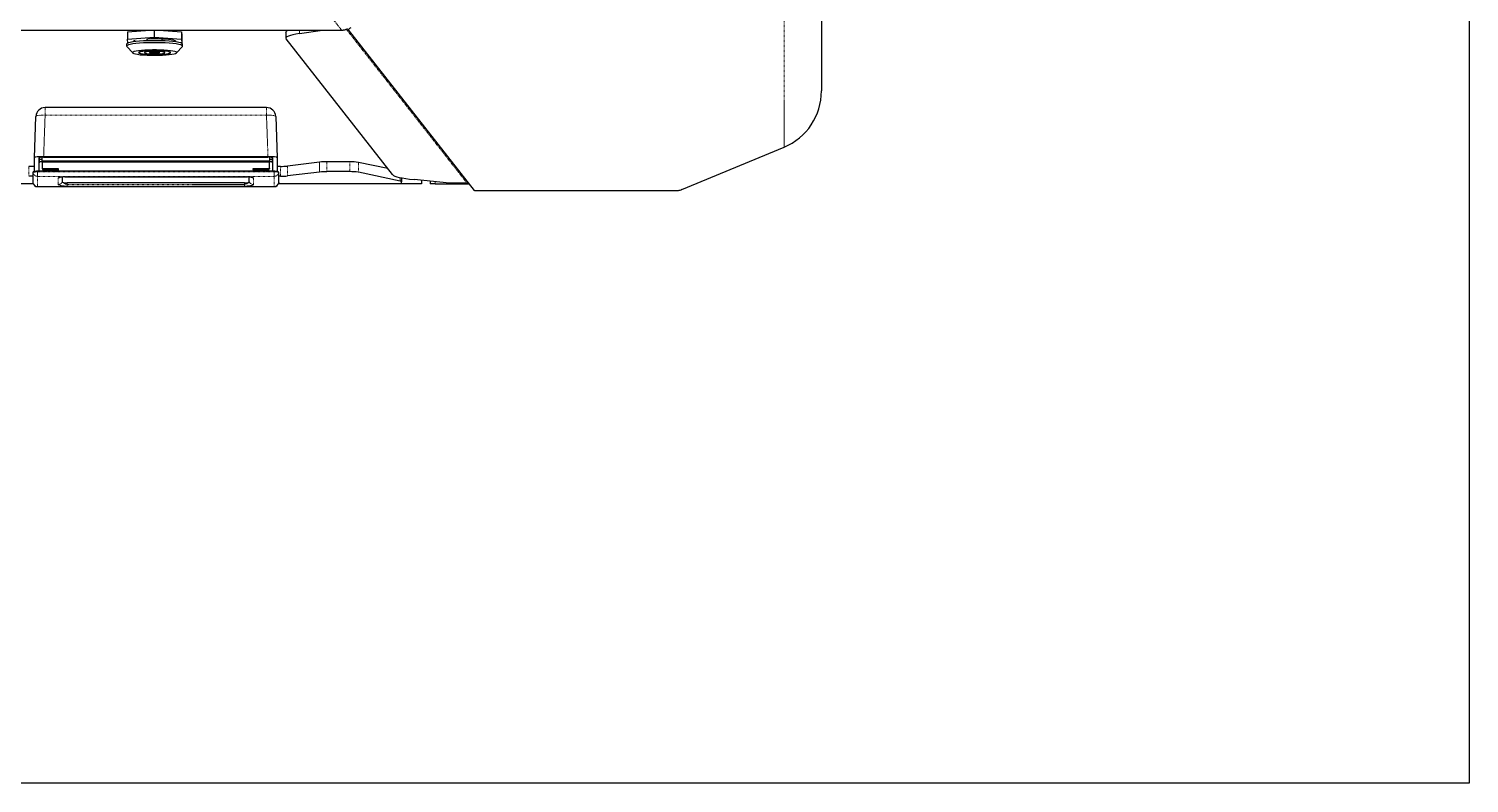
# Model space of a CAD drawing. Header units: millimetres. Extents: x -18594 to 273470, y -238787 to 48452.
# Drawn here: x 36326 to 37046, y -238787 to -238410 of the extents above; entities that cross this region are included whole.
import ezdxf

# ---------------------------------------------------------------- set-up
doc = ezdxf.new("R2010")
doc.units = ezdxf.units.MM
doc.linetypes.add('Xref AGV layout$0$PHANTOM', pattern=[2.5, 1.25, -0.25, 0.25, -0.25, 0.25, -0.25])
doc.layers.add('AM_BOR', color=4, linetype='Continuous', lineweight=25)

# ---------------------------------------------------------------- blocks, each defined once
blk = doc.blocks.new('Xref AGV layout$0$A$C6D3E55E3')
at = {"color": 7, "linetype": 'Continuous', "lineweight": 25}
for p, q in [((3412.25, 748.99), (3412.25, 592.34)), ((2951.5, 622.71), (3171.19, 622.71)), ((3065.12, 621.9), (3076.26, 622.71)), ((3065.12, 621.9), (3065.12, 618.18)), ((3068.66, 622.71), (3068.66, 622.16)), ((3074.93, 622.61), (3074.93, 622.71)), ((3078.53, 622.71), (3078.53, 619.15)), ((3080.92, 622.71), (3092.12, 621.94)), ((3082.26, 622.71), (3082.26, 622.62)), ((3088.66, 622.18), (3088.66, 622.71)), ((3088.74, 622.71), (3088.74, 622.17)), ((3092.12, 621.94), (3092.12, 618.22)), ((3092.12, 621.94), (3092.29, 620.04)), ((3092.29, 620.04), (3092.29, 616.32)), ((3144.29, 621.67), (3144.29, 618.69)), ((3151.15, 621.02), (3162.61, 622.71)), ((3171.19, 622.71), (3172.23, 622.74)), ((3175.14, 623.31), (3175.39, 623.35)), ((3175.33, 623.48), (3175.54, 622.98)), ((3175.55, 622.96), (3238.6, 542.57)), ((3064.7, 615.76), (3064.7, 614.77)), ((3064.79, 614.58), (3067.77, 611.34)), ((3065.12, 618.18), (3078.53, 619.15)), ((3065.29, 616.28), (3065.12, 618.18)), ((3065.36, 616.28), (3065.29, 616.28)), ((3068.66, 617.68), (3068.66, 616.95)), ((3074.93, 617.4), (3074.93, 618.46)), ((3077.12, 612.45), (3077.12, 612.44)), ((3077.12, 612.44), (3077.15, 612.09)), ((3077.15, 612.45), (3077.15, 612.09)), ((3078.53, 619.15), (3092.12, 618.22)), ((3080.12, 612.44), (3080.12, 612.45)), ((3080.15, 612.1), (3080.12, 612.44)), ((3082.26, 618.47), (3082.26, 617.41)), ((3088.66, 616.96), (3088.66, 617.71)), ((3089.63, 611.34), (3092.61, 614.58)), ((3092.29, 616.32), (3091.99, 616.3)), ((3092.12, 618.22), (3092.29, 616.32)), ((3092.7, 614.77), (3092.7, 615.76)), ((3197.68, 550.42), (3144.42, 618.34)), ((3070.8, 611.65), (3070.8, 611.49)), ((3076.2, 612.04), (3076.2, 611.49)), ((3077.26, 610.89), (3077.26, 611.24)), ((3077.26, 610.89), (3077.29, 610.55)), ((3077.29, 610.55), (3077.29, 611.24)), ((3080.25, 611.25), (3080.25, 610.89)), ((3080.29, 610.55), (3080.25, 610.89)), ((3081.2, 611.49), (3081.2, 612.04)), ((3086.6, 611.49), (3086.6, 611.65)), ((3134.67, 584.03), (3023.93, 584.03)), ((3018.6, 558.87), (3019.33, 579.59)), ((3139.27, 579.59), (3140, 558.87)), ((3342.48, 543.07), (3393.58, 564.2)), ((3018.6, 552.15), (3018.6, 558.87)), ((3020.9, 552.15), (3020.9, 558.87)), ((3021, 558.95), (3020.97, 558.21)), ((3020.97, 558.21), (3020.97, 558.02)), ((3020.97, 558.21), (3022.4, 558.21)), ((3021.01, 558.02), (3020.97, 556.97)), ((3022.4, 558.02), (3020.97, 558.02)), ((3020.97, 556.97), (3020.97, 556.78)), ((3020.97, 556.97), (3022.4, 556.97)), ((3022.4, 556.78), (3020.97, 556.78)), ((3022.4, 557.19), (3022.4, 559.13)), ((3136.2, 557.19), (3022.4, 557.19)), ((3022.4, 556.63), (3022.4, 557.19)), ((3136.2, 556.63), (3022.4, 556.63)), ((3022.4, 556.63), (3022.4, 553.56)), ((3023.2, 559.43), (3135.4, 559.43)), ((3023.2, 559.15), (3135.4, 559.15)), ((3136.2, 559.13), (3136.2, 557.19)), ((3136.2, 558.21), (3137.63, 558.21)), ((3137.63, 558.02), (3136.2, 558.02)), ((3136.2, 556.63), (3136.2, 557.19)), ((3136.2, 556.97), (3137.63, 556.97)), ((3137.63, 556.78), (3136.2, 556.78)), ((3136.2, 553.56), (3136.2, 556.63)), ((3137.63, 556.97), (3137.59, 558.02)), ((3137.63, 558.21), (3137.6, 558.95)), ((3137.63, 558.02), (3137.63, 558.21)), ((3137.63, 556.78), (3137.63, 556.97)), ((3137.7, 558.87), (3137.7, 552.15)), ((3140, 558.87), (3140, 552.15)), ((3161.24, 556.7), (3145.17, 554.74)), ((3176.27, 556.88), (3164.77, 556.88)), ((3195.29, 553.47), (3180.6, 556.57)), ((3018.6, 554.56), (3015.77, 554.56)), ((3017.82, 549.6), (3015.77, 549.6)), ((3017.82, 551.55), (3017.82, 546.42)), ((3018.12, 551.85), (3018.08, 551.85)), ((3138.5, 552.1), (3020.1, 552.1)), ((3022.4, 553.56), (3030.54, 553.56)), ((3022.4, 553.56), (3022.4, 553.28)), ((3022.4, 553.28), (3030.53, 553.28)), ((3022.75, 553.28), (3022.75, 552.44)), ((3028.72, 553.28), (3028.72, 552.63)), ((3030.51, 552.76), (3028.72, 552.63)), ((3028.72, 552.24), (3030.49, 552.12)), ((3030.54, 553.56), (3030.48, 552.1)), ((3032.54, 549.24), (3032.54, 546.77)), ((3033.71, 549.28), (3034.24, 549.28)), ((3034.24, 549.27), (3124.39, 549.27)), ((3124.39, 549.28), (3125.12, 549.27)), ((3126.07, 546.77), (3126.07, 549.24)), ((3128.07, 553.56), (3136.2, 553.56)), ((3128.12, 552.1), (3128.07, 553.56)), ((3128.08, 553.28), (3136.2, 553.28)), ((3128.09, 552.76), (3129.88, 552.63)), ((3128.12, 552.12), (3129.88, 552.24)), ((3129.88, 552.63), (3129.88, 553.28)), ((3135.85, 552.44), (3135.85, 553.28)), ((3136.2, 553.56), (3136.2, 553.28)), ((3141.63, 554.56), (3140, 554.56)), ((3140.78, 546.42), (3140.78, 551.55)), ((3141.63, 549.6), (3140.78, 549.6)), ((3161.24, 551.74), (3145.17, 549.78)), ((3176.27, 551.92), (3164.77, 551.92)), ((3201.58, 547.18), (3180.6, 551.61)), ((3202.25, 548.81), (3202.25, 546.88)), ((3226.13, 546.17), (3208.45, 547.95)), ((3212.25, 547.57), (3212.25, 545.82)), ((3017.98, 545.82), (2978.25, 545.82)), ((3017.82, 546.42), (3017.83, 546.38)), ((3020.1, 544.42), (3138.5, 544.42)), ((3123.63, 546.27), (3034.98, 546.27)), ((3202.25, 545.82), (3140.62, 545.82)), ((3140.78, 546.42), (3140.78, 546.38)), ((3202.25, 545.9), (3202.25, 546.88)), ((3202.25, 545.82), (3202.25, 545.9)), ((3212.25, 545.82), (3202.25, 545.82)), ((3216.6, 547.13), (3216.6, 545.82)), ((3219.1, 545.82), (3216.6, 545.82)), ((3219.1, 545.82), (3228.25, 545.82)), ((3234.91, 546.28), (3226.13, 546.17)), ((3228.25, 545.82), (3228.25, 546.2)), ((3228.25, 545.82), (3236.04, 545.82)), ((3238.74, 542.53), (3340.67, 542.53))]:
    blk.add_line(p, q, dxfattribs=at)
at = {"color": 8, "linetype": 'Xref AGV layout$0$PHANTOM', "lineweight": 18}
for p, q in [((3393.58, 564.2), (3393.58, 720.92)), ((3172.23, 622.74), (3161.98, 635.81)), ((3151.15, 622.71), (3151.15, 621.02)), ((3174.53, 623.27), (3234.91, 546.28)), ((3023.93, 584.03), (3023.93, 580.15)), ((3134.67, 580.15), (3134.67, 584.03)), ((3023.93, 580.15), (3023.2, 559.43)), ((3023.93, 580.15), (3134.67, 580.15)), ((3135.4, 559.43), (3134.67, 580.15)), ((3021.06, 556.78), (3020.9, 552.15)), ((3137.54, 556.78), (3137.7, 552.15)), ((3161.24, 551.74), (3161.24, 556.7)), ((3164.77, 556.88), (3164.77, 551.92)), ((3176.27, 551.92), (3176.27, 556.88)), ((3180.6, 556.57), (3180.6, 551.61)), ((3015.77, 554.56), (3015.77, 549.6)), ((3017.82, 551.55), (3017.83, 551.51)), ((3017.83, 546.38), (3017.83, 551.51)), ((3020.1, 552.1), (3020.1, 551.79)), ((3020.1, 551.79), (3020.1, 549.57)), ((3020.1, 551.79), (3138.5, 551.79)), ((3020.1, 549.57), (3138.5, 549.57)), ((3020.1, 544.44), (3020.1, 549.57)), ((3023.21, 552.23), (3023.21, 552.1)), ((3030.47, 545.48), (3030.47, 548.82)), ((3034.24, 549.29), (3124.39, 549.29)), ((3034.24, 549.29), (3034.24, 549.27)), ((3124.39, 549.27), (3124.39, 549.29)), ((3128.14, 548.83), (3128.14, 545.48)), ((3135.39, 552.23), (3135.39, 552.1)), ((3138.5, 552.1), (3138.5, 551.79)), ((3138.5, 551.79), (3138.5, 549.57)), ((3138.5, 549.57), (3138.5, 544.44)), ((3140.78, 551.51), (3140.78, 551.55)), ((3140.78, 551.51), (3140.78, 546.38)), ((3141.63, 549.6), (3141.63, 554.56)), ((3145.17, 554.74), (3145.17, 549.78)), ((3201.58, 547.18), (3201.58, 548.94)), ((3017.95, 545.9), (2978.25, 545.9)), ((3138.5, 544.44), (3020.1, 544.44)), ((3020.1, 544.42), (3020.1, 544.44)), ((3034.98, 546.27), (3034.95, 545.57)), ((3034.95, 544.71), (3034.95, 545.57)), ((3123.65, 545.57), (3034.95, 545.57)), ((3123.65, 544.71), (3034.95, 544.71)), ((3123.63, 546.27), (3123.65, 545.57)), ((3123.65, 544.71), (3123.65, 545.57)), ((3138.5, 544.42), (3138.5, 544.44)), ((3202.25, 545.9), (3140.65, 545.9)), ((3219.1, 546.88), (3219.1, 545.82))]:
    blk.add_line(p, q, dxfattribs=at)
at = {"color": 7, "linetype": 'Continuous', "lineweight": 25, "flags": 128}
for points in [[(3144.29, 621.67), (3144.29, 621.68), (3144.44, 622.04), (3144.88, 622.39), (3145.53, 622.71)], [(3151.15, 621.02), (3149.39, 620.73), (3147.87, 620.42), (3146.6, 620.1), (3145.6, 619.76), (3144.88, 619.41), (3144.44, 619.06), (3144.29, 618.7), (3144.42, 618.34)], [(3092.7, 615.76), (3092.68, 615.85), (3092.39, 616.12), (3091.74, 616.38), (3090.75, 616.63), (3089.45, 616.85), (3087.87, 617.05), (3086.05, 617.21), (3084.05, 617.34), (3081.9, 617.42), (3079.68, 617.46), (3077.42, 617.46), (3075.2, 617.41), (3073.07, 617.32), (3071.09, 617.19), (3069.3, 617.03), (3067.76, 616.83), (3066.5, 616.6), (3065.56, 616.35), (3064.95, 616.08), (3064.71, 615.81), (3064.7, 615.76)], [(3092.61, 614.58), (3092.62, 614.58), (3092.68, 614.86), (3092.39, 615.13), (3091.74, 615.39), (3090.75, 615.64), (3089.45, 615.86), (3087.87, 616.06), (3086.05, 616.22), (3084.05, 616.35), (3081.9, 616.43), (3079.68, 616.47), (3077.42, 616.47), (3075.2, 616.42), (3073.07, 616.33), (3071.09, 616.2), (3069.3, 616.03), (3067.76, 615.83), (3066.5, 615.61), (3065.56, 615.36), (3064.95, 615.09), (3064.71, 614.82), (3064.79, 614.58)], [(3078.82, 610.15), (3080.78, 610.18), (3082.68, 610.24), (3084.45, 610.35), (3086.03, 610.49), (3087.38, 610.67), (3088.44, 610.87), (3089.2, 611.09), (3089.62, 611.33), (3089.68, 611.57), (3089.4, 611.81), (3088.77, 612.03), (3087.81, 612.24), (3086.57, 612.43), (3085.07, 612.59), (3083.37, 612.71), (3081.51, 612.79), (3079.57, 612.83), (3077.6, 612.83), (3075.66, 612.78), (3073.82, 612.69), (3072.14, 612.57), (3070.67, 612.41), (3069.46, 612.22), (3068.54, 612.01), (3067.95, 611.78), (3067.71, 611.54), (3067.82, 611.3), (3068.28, 611.07), (3069.07, 610.85), (3070.18, 610.65), (3071.55, 610.47), (3073.16, 610.34), (3074.95, 610.23), (3076.86, 610.17), (3078.82, 610.15)], [(3068.53, 616.93), (3068.26, 617.12), (3068.24, 617.35), (3068.57, 617.59), (3068.66, 617.62)], [(3078.79, 610.52), (3080.51, 610.54), (3082.14, 610.61), (3083.61, 610.72), (3084.85, 610.87), (3085.81, 611.05), (3086.43, 611.24), (3086.69, 611.45), (3086.58, 611.66), (3086.1, 611.86), (3085.27, 612.05), (3084.14, 612.21), (3082.75, 612.33), (3081.17, 612.42), (3079.48, 612.46), (3077.75, 612.46), (3076.06, 612.41), (3074.5, 612.32), (3073.14, 612.19), (3072.03, 612.03), (3071.24, 611.84), (3070.79, 611.64), (3070.72, 611.43), (3071.02, 611.22), (3071.67, 611.03), (3072.66, 610.85), (3073.93, 610.71), (3075.42, 610.6), (3077.07, 610.54), (3078.79, 610.52)], [(3077.12, 612.44), (3075.52, 612.37), (3074.07, 612.27), (3072.82, 612.14), (3071.84, 611.97), (3071.17, 611.78), (3070.84, 611.58), (3070.86, 611.38), (3071.23, 611.18), (3071.93, 611), (3072.94, 610.83), (3074.21, 610.7), (3075.68, 610.6), (3077.29, 610.55)], [(3075.39, 618.46), (3076.66, 618.51), (3078.59, 618.53)], [(3078.59, 618.53), (3080.52, 618.51), (3082.39, 618.45), (3084.13, 618.35), (3085.69, 618.21), (3087.01, 618.03), (3088.05, 617.83), (3088.77, 617.61), (3089.15, 617.38), (3089.17, 617.15), (3088.87, 616.93)], [(3080.29, 610.55), (3081.88, 610.61), (3083.33, 610.71), (3084.58, 610.85), (3085.56, 611.02), (3086.23, 611.2), (3086.57, 611.4), (3086.55, 611.61), (3086.18, 611.8), (3085.47, 611.99), (3084.46, 612.15), (3083.19, 612.29), (3081.72, 612.38), (3080.12, 612.44)], [(3077.15, 612.09), (3075.84, 612.01), (3074.75, 611.9), (3073.99, 611.75), (3073.6, 611.58), (3073.61, 611.4), (3074.03, 611.23), (3074.83, 611.08), (3075.93, 610.96), (3077.26, 610.89)], [(3081.2, 611.5), (3081, 611.61), (3080.45, 611.71), (3079.63, 611.78), (3078.67, 611.8), (3077.72, 611.77), (3076.91, 611.71), (3076.38, 611.61), (3076.2, 611.49), (3076.4, 611.37), (3076.95, 611.28), (3077.77, 611.21), (3078.73, 611.19), (3079.68, 611.21), (3080.49, 611.28), (3081.02, 611.38), (3081.2, 611.5)], [(3080.25, 610.89), (3081.57, 610.97), (3082.65, 611.09), (3083.42, 611.24), (3083.81, 611.41), (3083.79, 611.59), (3083.37, 611.76), (3082.57, 611.91), (3081.47, 612.02), (3080.15, 612.1)], [(3017.83, 551.6), (3017.82, 551.57), (3017.82, 551.55)], [(3028.72, 552.63), (3028.01, 552.73), (3027.05, 552.8), (3025.95, 552.83), (3024.86, 552.8), (3023.89, 552.73), (3023.18, 552.63), (3022.8, 552.5), (3022.8, 552.37), (3023.18, 552.24), (3023.89, 552.14), (3024.39, 552.1)], [(3025.95, 552.26), (3025.42, 552.28), (3024.96, 552.31), (3024.66, 552.37), (3024.55, 552.44), (3024.66, 552.5), (3024.96, 552.56), (3025.42, 552.59), (3025.95, 552.61), (3026.49, 552.59), (3026.94, 552.56), (3027.24, 552.5), (3027.35, 552.44), (3027.24, 552.37), (3026.94, 552.31), (3026.49, 552.28), (3025.95, 552.26)], [(3027.51, 552.1), (3028.01, 552.14), (3028.72, 552.24)], [(3134.21, 552.1), (3134.71, 552.14), (3135.42, 552.24), (3135.8, 552.37), (3135.8, 552.5), (3135.42, 552.63), (3134.71, 552.73), (3133.75, 552.8), (3132.65, 552.83), (3131.56, 552.8), (3130.59, 552.73), (3129.88, 552.63), (3129.88, 552.63)], [(3129.88, 552.24), (3130.59, 552.14), (3131.09, 552.1)], [(3132.65, 552.26), (3132.12, 552.28), (3131.66, 552.31), (3131.36, 552.37), (3131.25, 552.44), (3131.36, 552.5), (3131.66, 552.56), (3132.12, 552.59), (3132.65, 552.61), (3133.19, 552.59), (3133.64, 552.56), (3133.94, 552.5), (3134.05, 552.44), (3133.94, 552.37), (3133.64, 552.31), (3133.19, 552.28), (3132.65, 552.26)], [(3140.78, 551.55), (3140.78, 551.57), (3140.77, 551.6)], [(3197.68, 550.42), (3198.11, 550.07), (3198.81, 549.72), (3199.8, 549.38), (3201.05, 549.06), (3202.56, 548.75), (3204.3, 548.46), (3206.27, 548.19), (3208.45, 547.95)]]:
    blk.add_lwpolyline(points, dxfattribs=at)
at = {"color": 8, "linetype": 'Xref AGV layout$0$PHANTOM', "lineweight": 18, "flags": 128}
for points in [[(3019.33, 579.59), (3019.42, 579.72), (3019.68, 579.85), (3020.11, 579.96), (3020.68, 580.05), (3021.38, 580.11), (3022.17, 580.15), (3023.03, 580.16), (3023.93, 580.15)], [(3134.67, 580.15), (3135.57, 580.16), (3136.43, 580.15), (3137.22, 580.11), (3137.92, 580.05), (3138.49, 579.96), (3138.92, 579.85), (3139.18, 579.72), (3139.27, 579.59)]]:
    blk.add_lwpolyline(points, dxfattribs=at)
at = {"color": 7, "linetype": 'Continuous', "lineweight": 25}
for centre, radius, start, end in [((3177.53, 621.44), 2.5, 103.96809, 142.29839), ((3023.93, 579.43), 4.6, 90, 177.97632), ((3134.67, 579.43), 4.6, 2.02368, 90), ((3164.56, 525.97), 30.91, 89.60684, 96.17231), ((3176.73, 532.56), 24.32, 80.85568, 91.09416), ((3141.84, 585.45), 30.89, 269.60475, 276.17431), ((3141.84, 580.49), 30.89, 269.60475, 276.17431), ((3164.56, 521.02), 30.89, 89.60496, 96.17419), ((3176.73, 527.6), 24.32, 80.854, 91.09584), ((3020.1, 546.72), 2.3, 188.73329, 270), ((3138.5, 546.72), 2.3, 270, 351.2467), ((3201.59, 546.33), 0.853, 39.97973, 91.10855), ((3234.84, 552.27), 6, 270.66757, 277.73908), ((3238.71, 542.72), 0.187, 232.32029, 278.2212), ((3339.75, 548.94), 6.47, 278.08809, 294.90384)]:
    blk.add_arc(centre, radius, start, end, dxfattribs=at)
at = {"color": 8, "linetype": 'Xref AGV layout$0$PHANTOM', "lineweight": 18}
for centre, radius, start, end in [((3020.09, 551.86), 2.29, 188.87914, 270.1713), ((3030.47, 551.14), 2.31, 269.99008, 299.51562), ((3128.14, 551.14), 2.31, 240.52936, 270.01748), ((3138.51, 551.86), 2.29, 269.82933, 351.12023), ((3020.09, 546.73), 2.29, 188.87914, 270.1713), ((3030.47, 547.78), 2.3, 269.90339, 333.93945), ((3128.13, 547.78), 2.3, 206.05883, 270.09833), ((3138.51, 546.73), 2.29, 269.82933, 351.12023)]:
    blk.add_arc(centre, radius, start, end, dxfattribs=at)
at = {"color": 7, "linetype": 'Continuous', "lineweight": 25}
for centre, major_axis, ratio, start_param, end_param in [((3382.25, 592.34), (0, -30.39), 0.987038, 0.387443, 1.570796), ((3023.2, 558.87), (4.6, 0), 0.121869, 1.572033, 3.141611), ((3023.2, 558.87), (2.3, 0), 0.121869, 1.572033, 3.141611), ((3135.4, 558.87), (4.6, 0), 0.121869, 6.283167, 7.852745), ((3135.4, 558.87), (2.3, 0), 0.121869, 6.283167, 7.852745), ((3023.2, 552.16), (4.6, 0), 0.121869, 3.141574, 3.382732), ((3023.2, 552.16), (2.3, 0), 0.121869, 3.141574, 3.356358), ((3135.4, 552.16), (2.3, 0), 0.121869, 6.06842, 6.283204), ((3135.4, 552.16), (4.6, 0), 0.121869, 6.04598, 6.283204), ((3035.03, 546.67), (2.3, 0.01), 0.172189, 3.753439, 4.686955), ((3123.57, 546.67), (2.3, -0.01), 0.172189, 4.737823, 5.671121)]:
    blk.add_ellipse(centre, major_axis=major_axis, ratio=ratio, start_param=start_param, end_param=end_param, dxfattribs=at)
for points, knots in [([(3172.23, 622.74), (3172.32, 622.74), (3172.52, 622.75), (3172.84, 622.78), (3173.17, 622.82), (3173.54, 622.89), (3173.93, 622.97), (3174.34, 623.09), (3174.77, 623.24), (3175.06, 623.36), (3175.21, 623.42)], [0, 0, 0, 0, 0.0933, 0.195658, 0.307073, 0.427545, 0.557074, 0.695659, 0.843302, 1, 1, 1, 1]), ([(3020.1, 552.09), (3019.94, 552.09), (3019.62, 552.09), (3019.03, 552.06), (3018.43, 551.99), (3017.94, 551.84), (3017.86, 551.67), (3017.83, 551.59)], [0, 0, 0, 0, 0.1455493, 0.2846365, 0.5444215, 0.7834805, 1, 1, 1, 1]), ([(3018.12, 551.85), (3018.15, 551.88), (3018.21, 551.95), (3018.67, 552.03), (3019.32, 552.08), (3019.84, 552.09), (3020.1, 552.09)], [0, 0, 0, 0, 0.249998, 0.500009, 0.749995, 1, 1, 1, 1]), ([(3140.78, 551.59), (3140.76, 551.64), (3140.71, 551.79), (3140.45, 551.9), (3140.08, 551.98), (3139.66, 552.04), (3139.12, 552.08), (3138.71, 552.09), (3138.5, 552.09)], [0, 0, 0, 0, 0.136428, 0.351484, 0.487409, 0.641105, 0.81208, 1, 1, 1, 1]), ([(3138.5, 552.09), (3138.76, 552.09), (3139.28, 552.08), (3139.93, 552.03), (3140.33, 551.96), (3140.38, 551.91), (3140.4, 551.9)], [0, 0, 0, 0, 0.286234, 0.572448, 0.85869, 1, 1, 1, 1]), ([(3032.54, 546.77), (3032.6, 546.67), (3032.67, 546.56), (3033.07, 546.45), (3033.15, 546.43)], [0, 0, 0, 0, 0.813409, 1, 1, 1, 1]), ([(3125.45, 546.43), (3125.67, 546.5), (3126.02, 546.61), (3126.05, 546.73), (3126.07, 546.77)], [0, 0, 0, 0, 0.631025, 1, 1, 1, 1])]:
    blk.add_open_spline(points, degree=3, knots=knots, dxfattribs=at)
at = {"color": 8, "linetype": 'Xref AGV layout$0$PHANTOM', "lineweight": 18}
for points, knots in [([(3017.83, 551.51), (3017.86, 551.55), (3017.93, 551.62), (3018.46, 551.71), (3019.21, 551.77), (3019.8, 551.78), (3020.1, 551.79)], [0, 0, 0, 0, 0.249998, 0.499997, 0.749999, 1, 1, 1, 1]), ([(3030.47, 548.82), (3030.52, 548.88), (3030.63, 549.01), (3031.35, 549.14), (3032.11, 549.21), (3032.99, 549.27), (3033.74, 549.28), (3034.24, 549.29)], [0, 0, 0, 0, 0.249757, 0.49945, 0.624872, 0.750355, 1, 1, 1, 1]), ([(3124.39, 549.29), (3124.88, 549.28), (3125.63, 549.27), (3126.5, 549.21), (3127.26, 549.14), (3127.98, 549.01), (3128.08, 548.89), (3128.14, 548.83)], [0, 0, 0, 0, 0.249683, 0.375124, 0.500593, 0.750263, 1, 1, 1, 1]), ([(3138.5, 551.79), (3138.8, 551.78), (3139.4, 551.77), (3140.15, 551.71), (3140.67, 551.62), (3140.74, 551.55), (3140.78, 551.51)], [0, 0, 0, 0, 0.249986, 0.49999, 0.75, 1, 1, 1, 1]), ([(3034.95, 544.71), (3034.6, 544.71), (3033.88, 544.72), (3032.92, 544.78), (3032.12, 544.87), (3031.29, 545.01), (3030.61, 545.22), (3030.51, 545.39), (3030.47, 545.48)], [0, 0, 0, 0, 0.124807, 0.24983, 0.374777, 0.500086, 0.749873, 1, 1, 1, 1]), ([(3034.95, 545.57), (3034.87, 545.57), (3034.68, 545.58), (3034.32, 545.63), (3033.73, 545.85), (3033.37, 546.15), (3033.18, 546.39), (3033.15, 546.43)], [0, 0, 0, 0, 0.091923, 0.188278, 0.396473, 0.886639, 1, 1, 1, 1]), ([(3125.45, 546.43), (3125.42, 546.39), (3125.24, 546.15), (3124.88, 545.85), (3124.28, 545.63), (3123.92, 545.58), (3123.74, 545.57), (3123.65, 545.57)], [0, 0, 0, 0, 0.11334, 0.603398, 0.811671, 0.907986, 1, 1, 1, 1]), ([(3128.14, 545.48), (3128.09, 545.39), (3127.99, 545.22), (3127.31, 545.01), (3126.48, 544.87), (3125.68, 544.78), (3124.72, 544.72), (3124.01, 544.71), (3123.65, 544.71)], [0, 0, 0, 0, 0.250132, 0.499944, 0.625205, 0.750141, 0.875176, 1, 1, 1, 1])]:
    blk.add_open_spline(points, degree=3, knots=knots, dxfattribs=at)
blk = doc.blocks.new('Xref AGV layout$0$AGV single reverse')
blk.add_lwpolyline([(31012.9, -237035.38), (37046.11, -237035.38), (37046.11, -238787.38), (31012.9, -238787.38)], close=True)
blk.add_blockref('Xref AGV layout$0$A$C6D3E55E3', (33309.86, -239033.2))
blk = doc.blocks.new('Xref AGV layout')
blk.add_blockref('Xref AGV layout$0$AGV single reverse', (0, 0))

msp = doc.modelspace()

# ---------------------------------------------------------------- block references
at = {"layer": 'AM_BOR'}
msp.add_blockref('Xref AGV layout', (0, 0), dxfattribs=at)

doc.saveas('drawing.dxf')
